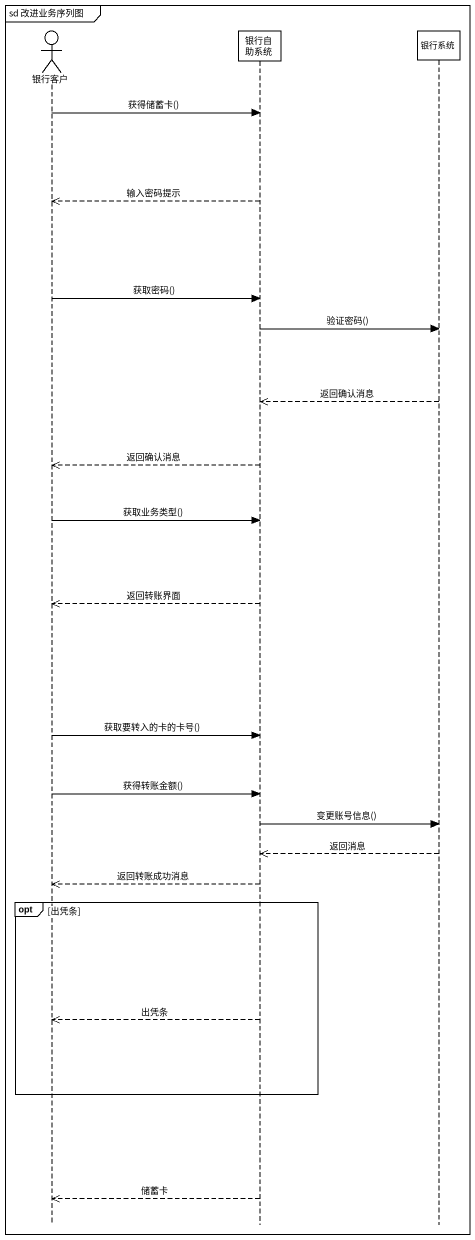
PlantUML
@startuml
mainframe sd 改进业务序列图
hide footbox
actor 银行客户
participant 银行自助系统
participant 银行系统

银行客户 -> 银行自助系统 : 获得储蓄卡()
银行自助系统 -->> 银行客户 : 输入密码提示
银行客户 -> 银行自助系统 : 获取密码()
银行自助系统 -> 银行系统 : 验证密码()
银行系统 -->> 银行自助系统 : 返回确认消息
银行自助系统 -->> 银行客户 : 返回确认消息
银行客户 -> 银行自助系统 : 获取业务类型()
银行自助系统 -->> 银行客户 : 返回转账界面
银行客户 -> 银行自助系统 : 获取要转入的卡的卡号()
银行客户 -> 银行自助系统 : 获得转账金额()
银行自助系统 -> 银行系统 : 变更账号信息()
银行系统 -->> 银行自助系统 : 返回消息
银行自助系统 -->> 银行客户 : 返回转账成功消息
opt 出凭条
  银行自助系统 -->> 银行客户 : 出凭条
end
银行自助系统 -->> 银行客户 : 储蓄卡
@enduml
